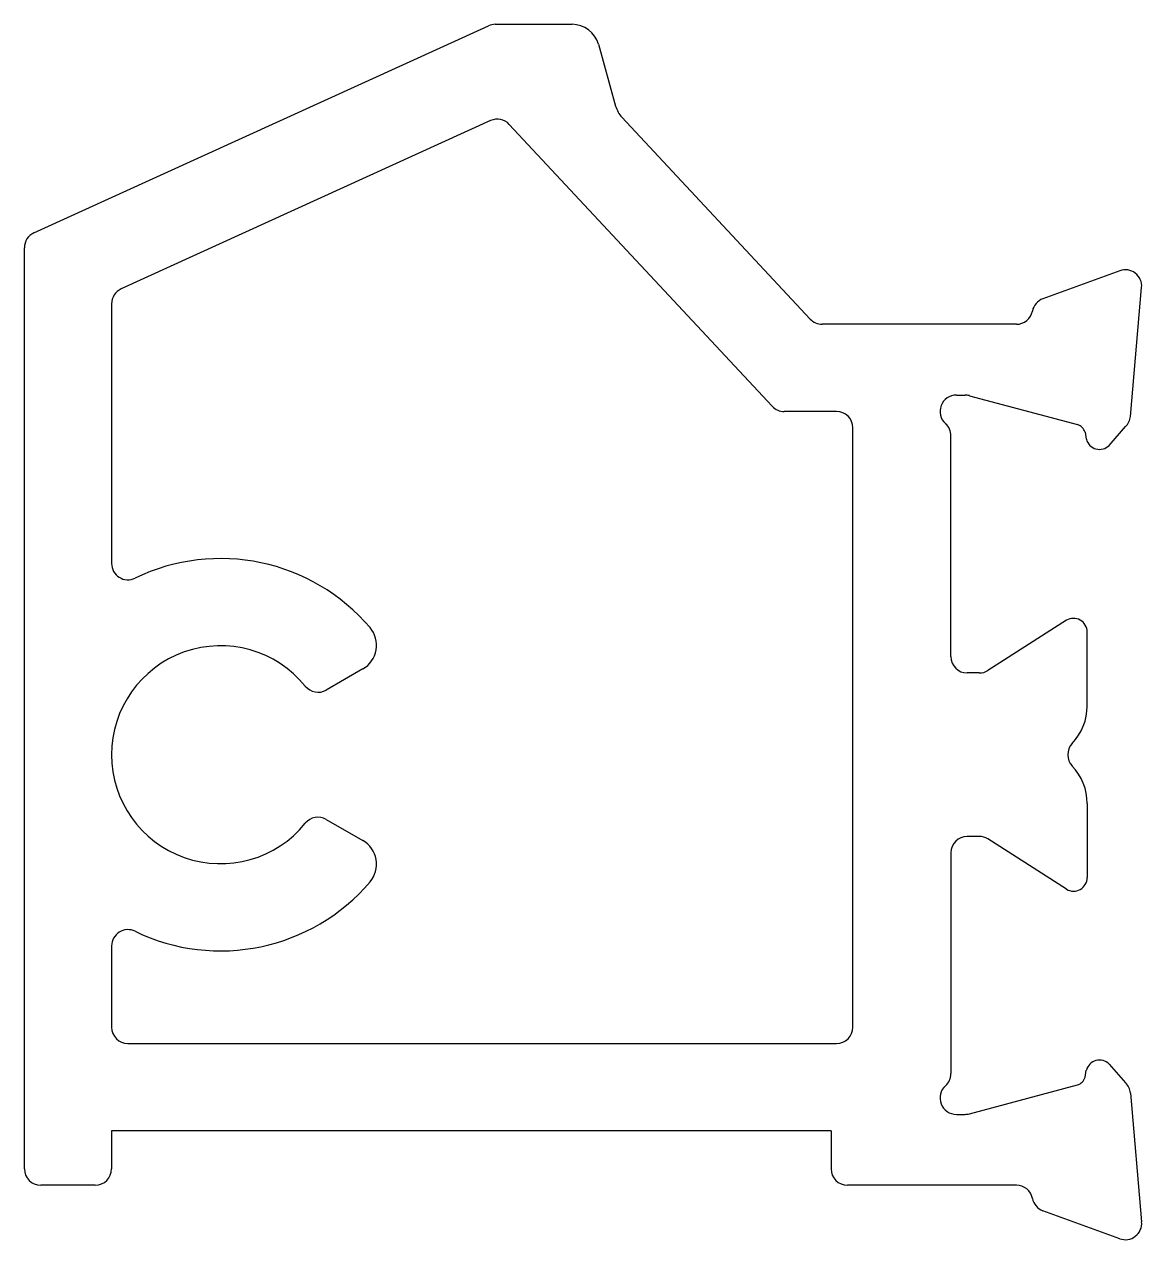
# Model space of a CAD drawing. Extents: x 137.2 to 157.7, y 364.6 to 386.9.
import ezdxf

# ---------------------------------------------------------------- set-up
doc = ezdxf.new("R2010")
doc.units = 0
doc.layers.get('0').update_dxf_attribs({"linetype": 'CONTINUOUS'})

msp = doc.modelspace()

# ---------------------------------------------------------------- linework, layer by layer
at = {"color": 0}
for p, q in [((137.384, 383.063), (145.724, 386.864)), ((145.848, 386.891), (147.259, 386.891)), ((147.74, 386.525), (148.057, 385.39)), ((145.762, 385.123), (138.984, 382.034)), ((150.93, 379.881), (146.106, 385.055)), ((148.173, 385.184), (151.626, 381.481)), ((137.209, 365.886), (137.209, 382.79)), ((157.306, 382.368), (155.895, 381.854)), ((157.501, 379.694), (157.707, 382.06)), ((138.809, 381.761), (138.809, 376.996)), ((155.409, 381.386), (151.845, 381.386)), ((154.309, 380.086), (154.469, 380.086)), ((154.547, 380.075), (156.529, 379.544)), ((152.109, 379.786), (151.15, 379.786)), ((152.409, 368.486), (152.409, 379.486)), ((157.111, 379.163), (157.414, 379.508)), ((154.209, 375.286), (154.209, 379.338)), ((156.67, 379.403), (156.693, 379.275)), ((156.328, 375.953), (154.886, 375.03)), ((156.709, 374.38), (156.709, 375.739)), ((143.42, 375.061), (142.747, 374.673)), ((154.73, 374.986), (154.509, 374.986)), ((156.709, 372.591), (156.709, 371.232)), ((142.747, 372.299), (143.42, 371.91)), ((154.73, 371.986), (154.509, 371.986)), ((156.328, 371.019), (154.886, 371.942)), ((154.209, 371.686), (154.209, 367.633)), ((138.809, 369.976), (138.809, 368.486)), ((139.109, 368.186), (152.109, 368.186)), ((156.67, 367.568), (156.693, 367.697)), ((157.111, 367.809), (157.414, 367.463)), ((154.547, 366.896), (156.529, 367.427)), ((157.501, 367.277), (157.707, 364.912)), ((154.309, 366.886), (154.469, 366.886)), ((138.809, 366.586), (138.809, 365.886)), ((152.009, 366.586), (138.809, 366.586)), ((152.009, 366.586), (152.009, 365.886)), ((138.509, 365.586), (137.509, 365.586)), ((155.409, 365.586), (152.309, 365.586)), ((157.306, 364.604), (155.895, 365.117))]:
    msp.add_line(p, q, dxfattribs=at)
for centre, radius, start, end in [((145.848, 386.591), 0.3, 90, 114.5007), ((147.259, 386.391), 0.5, 15.6059, 90), ((148.539, 385.525), 0.5, 195.6059, 223), ((145.887, 384.85), 0.3, 43, 114.5007), ((137.509, 382.79), 0.3, 114.5007, 180), ((157.409, 382.086), 0.3, 355, 110), ((139.109, 381.761), 0.3, 114.5007, 180), ((155.998, 381.572), 0.3, 110, 169.0957), ((151.845, 381.686), 0.3, 223, 270), ((155.409, 381.686), 0.3, 270, 349.0957), ((154.309, 379.786), 0.3, 90, 228.1897), ((154.469, 379.786), 0.3, 75, 90), ((151.15, 380.086), 0.3, 223, 270), ((152.109, 379.486), 0.3, 0, 90), ((157.202, 379.72), 0.3, 315, 355), ((153.909, 379.338), 0.3, 0, 48.1897), ((156.477, 379.351), 0.2, 15, 75), ((156.935, 379.339), 0.25, 195, 315), ((139.109, 376.996), 0.3, 180, 295.8424), ((140.809, 373.486), 3.6, 40.3893, 115.8424), ((156.459, 375.739), 0.25, 0, 121.3955), ((143.17, 375.494), 0.5, 300, 40.3893), ((140.809, 373.486), 2, 38.9809, 321.0191), ((154.509, 375.286), 0.3, 180, 270), ((154.73, 375.286), 0.3, 270, 301.3955), ((142.597, 374.933), 0.3, 218.9809, 300), ((155.709, 374.38), 1, 316.5391, 0), ((156.652, 373.486), 0.3, 136.5391, 223.4609), ((155.709, 372.591), 1, 0, 43.4609), ((142.597, 372.039), 0.3, 60, 141.0191), ((143.17, 371.477), 0.5, 319.6107, 60), ((154.509, 371.686), 0.3, 90, 180), ((154.73, 371.686), 0.3, 58.6045, 90), ((156.459, 371.232), 0.25, 238.6045, 0), ((140.809, 373.486), 3.6, 244.1576, 319.6107), ((139.109, 369.976), 0.3, 64.1576, 180), ((139.109, 368.486), 0.3, 180, 270), ((152.109, 368.486), 0.3, 270, 0), ((156.935, 367.632), 0.25, 45, 165), ((153.909, 367.633), 0.3, 311.8103, 360), ((154.309, 367.186), 0.3, 131.8103, 270), ((156.477, 367.62), 0.2, 285, 345), ((157.202, 367.251), 0.3, 5, 45), ((154.469, 367.186), 0.3, 270, 285), ((137.509, 365.886), 0.3, 180, 270), ((138.509, 365.886), 0.3, 270, 0), ((152.309, 365.886), 0.3, 180, 270), ((155.409, 365.286), 0.3, 10.9043, 90), ((155.998, 365.399), 0.3, 190.9043, 250), ((157.409, 364.886), 0.3, 250, 5)]:
    msp.add_arc(centre, radius, start, end, dxfattribs=at)

doc.saveas('drawing.dxf')
